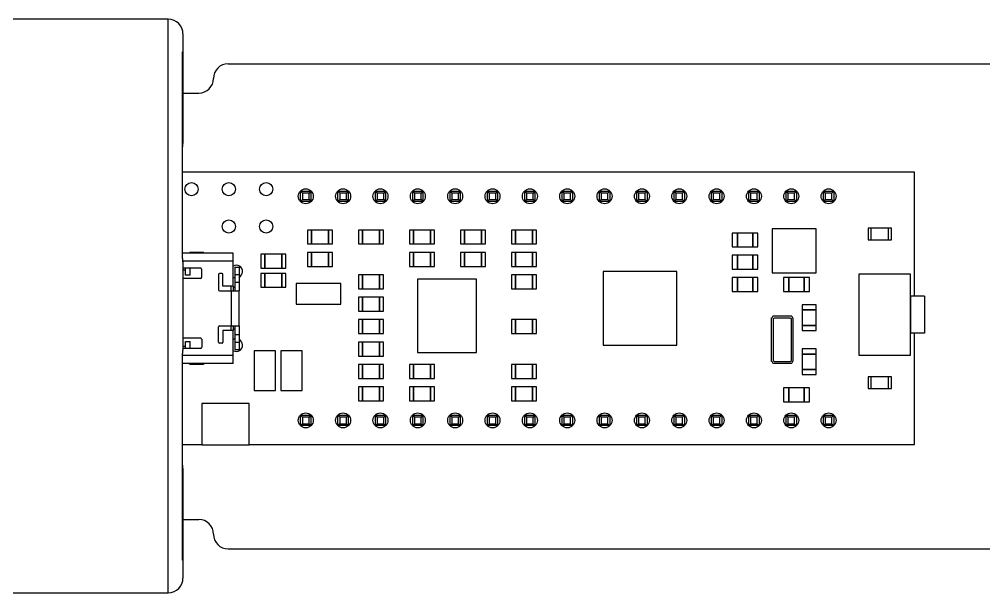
# Model space of a CAD drawing. Extents: x 0 to 11, y 0 to 8.5.
# Drawn here: x 2.049 to 2.909, y 6.075 to 6.587 of the extents above; entities that cross this region are included whole.
import ezdxf

# ---------------------------------------------------------------- set-up
doc = ezdxf.new("R2010")
doc.units = 0
doc.header["$LTSCALE"] = 0.5
doc.header["$MEASUREMENT"] = 0
doc.layers.add('TANGENT_LINES', color=7, linetype='CONTINUOUS')
doc.layers.add('VISIBLE', color=7, linetype='CONTINUOUS')

msp = doc.modelspace()

# ---------------------------------------------------------------- linework, layer by layer
at = {"layer": 'TANGENT_LINES'}
for p, q in [((2.1816, 6.07531), (2.1816, 6.58712)), ((2.19431, 6.47639), (2.19473, 6.47639)), ((2.23961, 6.37113), (2.19466, 6.37113)), ((2.19705, 6.3632), (2.19473, 6.3632)), ((2.24092, 6.35931), (2.24486, 6.35931)), ((2.23761, 6.34488), (2.23761, 6.34882)), ((2.23794, 6.31338), (2.23794, 6.34488)), ((2.23761, 6.30945), (2.23761, 6.31338)), ((2.19705, 6.29506), (2.19473, 6.29506)), ((2.24092, 6.29895), (2.24486, 6.29895)), ((2.23961, 6.28714), (2.19431, 6.28714)), ((2.19473, 6.18604), (2.19431, 6.18604))]:
    msp.add_line(p, q, dxfattribs=at)
at = {"layer": 'VISIBLE'}
for p, q in [((2.1816, 6.58712), (2.011, 6.58712)), ((2.19473, 6.574), (2.19473, 6.55595)), ((2.19431, 6.37387), (2.19431, 6.55814)), ((2.19473, 6.55595), (2.19473, 6.47639)), ((2.23508, 6.54748), (3.56973, 6.54748)), ((2.19473, 6.52123), (2.20883, 6.52123)), ((2.84766, 6.4508), (2.19431, 6.4508)), ((2.84766, 6.33987), (2.84766, 6.4508)), ((2.29974, 6.42455), (2.29974, 6.43371)), ((2.29974, 6.43371), (2.30138, 6.43207)), ((2.29974, 6.43371), (2.30891, 6.43371)), ((2.30138, 6.43207), (2.30138, 6.42619)), ((2.30727, 6.43207), (2.30138, 6.43207)), ((2.30891, 6.43371), (2.30727, 6.43207)), ((2.30727, 6.42619), (2.30727, 6.43207)), ((2.30891, 6.43371), (2.30891, 6.42455)), ((2.33308, 6.42455), (2.33308, 6.43371)), ((2.33308, 6.43371), (2.33472, 6.43207)), ((2.33308, 6.43371), (2.34224, 6.43371)), ((2.33472, 6.43207), (2.33472, 6.42619)), ((2.3406, 6.43207), (2.33472, 6.43207)), ((2.34224, 6.43371), (2.3406, 6.43207)), ((2.3406, 6.42619), (2.3406, 6.43207)), ((2.34224, 6.43371), (2.34224, 6.42455)), ((2.36641, 6.43371), (2.37558, 6.43371)), ((2.36641, 6.43371), (2.36805, 6.43207)), ((2.36641, 6.42455), (2.36641, 6.43371)), ((2.37394, 6.43207), (2.36805, 6.43207)), ((2.36805, 6.43207), (2.36805, 6.42619)), ((2.37558, 6.43371), (2.37394, 6.43207)), ((2.37394, 6.42619), (2.37394, 6.43207)), ((2.37558, 6.43371), (2.37558, 6.42455)), ((2.39974, 6.43371), (2.40891, 6.43371)), ((2.39974, 6.43371), (2.40138, 6.43207)), ((2.39974, 6.42455), (2.39974, 6.43371)), ((2.40727, 6.43207), (2.40138, 6.43207)), ((2.40138, 6.43207), (2.40138, 6.42619)), ((2.40891, 6.43371), (2.40727, 6.43207)), ((2.40727, 6.42619), (2.40727, 6.43207)), ((2.40891, 6.43371), (2.40891, 6.42455)), ((2.43308, 6.43371), (2.44224, 6.43371)), ((2.43308, 6.43371), (2.43472, 6.43207)), ((2.43308, 6.42455), (2.43308, 6.43371)), ((2.4406, 6.43207), (2.43472, 6.43207)), ((2.43472, 6.43207), (2.43472, 6.42619)), ((2.44224, 6.43371), (2.4406, 6.43207)), ((2.4406, 6.42619), (2.4406, 6.43207)), ((2.44224, 6.43371), (2.44224, 6.42455)), ((2.46641, 6.42455), (2.46641, 6.43371)), ((2.46641, 6.43371), (2.46805, 6.43207)), ((2.46641, 6.43371), (2.47558, 6.43371)), ((2.47394, 6.43207), (2.46805, 6.43207)), ((2.46805, 6.43207), (2.46805, 6.42619)), ((2.47558, 6.43371), (2.47394, 6.43207)), ((2.47394, 6.42619), (2.47394, 6.43207)), ((2.47558, 6.43371), (2.47558, 6.42455)), ((2.49974, 6.42455), (2.49974, 6.43371)), ((2.49974, 6.43371), (2.50138, 6.43207)), ((2.49974, 6.43371), (2.50891, 6.43371)), ((2.50138, 6.43207), (2.50138, 6.42619)), ((2.50727, 6.43207), (2.50138, 6.43207)), ((2.50891, 6.43371), (2.50727, 6.43207)), ((2.50727, 6.42619), (2.50727, 6.43207)), ((2.50891, 6.43371), (2.50891, 6.42455)), ((2.53308, 6.42455), (2.53308, 6.43371)), ((2.53308, 6.43371), (2.53472, 6.43207)), ((2.53308, 6.43371), (2.54224, 6.43371)), ((2.53472, 6.43207), (2.53472, 6.42619)), ((2.5406, 6.43207), (2.53472, 6.43207)), ((2.54224, 6.43371), (2.5406, 6.43207)), ((2.5406, 6.42619), (2.5406, 6.43207)), ((2.54224, 6.43371), (2.54224, 6.42455)), ((2.56641, 6.42455), (2.56641, 6.43371)), ((2.56641, 6.43371), (2.56805, 6.43207)), ((2.56641, 6.43371), (2.57558, 6.43371)), ((2.57394, 6.43207), (2.56805, 6.43207)), ((2.56805, 6.43207), (2.56805, 6.42619)), ((2.57558, 6.43371), (2.57394, 6.43207)), ((2.57394, 6.42619), (2.57394, 6.43207)), ((2.57558, 6.43371), (2.57558, 6.42455)), ((2.59974, 6.43371), (2.60891, 6.43371)), ((2.59974, 6.43371), (2.60138, 6.43207)), ((2.59974, 6.42455), (2.59974, 6.43371)), ((2.60727, 6.43207), (2.60138, 6.43207)), ((2.60138, 6.43207), (2.60138, 6.42619)), ((2.60891, 6.43371), (2.60727, 6.43207)), ((2.60727, 6.42619), (2.60727, 6.43207)), ((2.60891, 6.43371), (2.60891, 6.42455)), ((2.63308, 6.43371), (2.64224, 6.43371)), ((2.63308, 6.43371), (2.63472, 6.43207)), ((2.63308, 6.42455), (2.63308, 6.43371)), ((2.6406, 6.43207), (2.63472, 6.43207)), ((2.63472, 6.43207), (2.63472, 6.42619)), ((2.64224, 6.43371), (2.6406, 6.43207)), ((2.6406, 6.42619), (2.6406, 6.43207)), ((2.64224, 6.43371), (2.64224, 6.42455)), ((2.66641, 6.43371), (2.67558, 6.43371)), ((2.66641, 6.43371), (2.66805, 6.43207)), ((2.66641, 6.42455), (2.66641, 6.43371)), ((2.67394, 6.43207), (2.66805, 6.43207)), ((2.66805, 6.43207), (2.66805, 6.42619)), ((2.67558, 6.43371), (2.67394, 6.43207)), ((2.67394, 6.42619), (2.67394, 6.43207)), ((2.67558, 6.43371), (2.67558, 6.42455)), ((2.69974, 6.43371), (2.70138, 6.43207)), ((2.69974, 6.43371), (2.70891, 6.43371)), ((2.69974, 6.42455), (2.69974, 6.43371)), ((2.70727, 6.43207), (2.70138, 6.43207)), ((2.70138, 6.43207), (2.70138, 6.42619)), ((2.70891, 6.43371), (2.70727, 6.43207)), ((2.70727, 6.42619), (2.70727, 6.43207)), ((2.70891, 6.43371), (2.70891, 6.42455)), ((2.73308, 6.42455), (2.73308, 6.43371)), ((2.73308, 6.43371), (2.73472, 6.43207)), ((2.73308, 6.43371), (2.74224, 6.43371)), ((2.73472, 6.43207), (2.73472, 6.42619)), ((2.7406, 6.43207), (2.73472, 6.43207)), ((2.74224, 6.43371), (2.7406, 6.43207)), ((2.7406, 6.42619), (2.7406, 6.43207)), ((2.74224, 6.43371), (2.74224, 6.42455)), ((2.76641, 6.42455), (2.76641, 6.43371)), ((2.76641, 6.43371), (2.76805, 6.43207)), ((2.76641, 6.43371), (2.77558, 6.43371)), ((2.76805, 6.43207), (2.76805, 6.42619)), ((2.77394, 6.43207), (2.76805, 6.43207)), ((2.77558, 6.43371), (2.77394, 6.43207)), ((2.77394, 6.42619), (2.77394, 6.43207)), ((2.77558, 6.43371), (2.77558, 6.42455)), ((2.30138, 6.42619), (2.29974, 6.42455)), ((2.30891, 6.42455), (2.29974, 6.42455)), ((2.30138, 6.42619), (2.30727, 6.42619)), ((2.30727, 6.42619), (2.30891, 6.42455)), ((2.33472, 6.42619), (2.33308, 6.42455)), ((2.34224, 6.42455), (2.33308, 6.42455)), ((2.33472, 6.42619), (2.3406, 6.42619)), ((2.3406, 6.42619), (2.34224, 6.42455)), ((2.36805, 6.42619), (2.36641, 6.42455)), ((2.37558, 6.42455), (2.36641, 6.42455)), ((2.36805, 6.42619), (2.37394, 6.42619)), ((2.37394, 6.42619), (2.37558, 6.42455)), ((2.40138, 6.42619), (2.39974, 6.42455)), ((2.40891, 6.42455), (2.39974, 6.42455)), ((2.40138, 6.42619), (2.40727, 6.42619)), ((2.40727, 6.42619), (2.40891, 6.42455)), ((2.43472, 6.42619), (2.43308, 6.42455)), ((2.44224, 6.42455), (2.43308, 6.42455)), ((2.43472, 6.42619), (2.4406, 6.42619)), ((2.4406, 6.42619), (2.44224, 6.42455)), ((2.46805, 6.42619), (2.46641, 6.42455)), ((2.47558, 6.42455), (2.46641, 6.42455)), ((2.46805, 6.42619), (2.47394, 6.42619)), ((2.47394, 6.42619), (2.47558, 6.42455)), ((2.50138, 6.42619), (2.49974, 6.42455)), ((2.50891, 6.42455), (2.49974, 6.42455)), ((2.50138, 6.42619), (2.50727, 6.42619)), ((2.50727, 6.42619), (2.50891, 6.42455)), ((2.53472, 6.42619), (2.53308, 6.42455)), ((2.54224, 6.42455), (2.53308, 6.42455)), ((2.53472, 6.42619), (2.5406, 6.42619)), ((2.5406, 6.42619), (2.54224, 6.42455)), ((2.56805, 6.42619), (2.56641, 6.42455)), ((2.57558, 6.42455), (2.56641, 6.42455)), ((2.56805, 6.42619), (2.57394, 6.42619)), ((2.57394, 6.42619), (2.57558, 6.42455)), ((2.60138, 6.42619), (2.59974, 6.42455)), ((2.60891, 6.42455), (2.59974, 6.42455)), ((2.60138, 6.42619), (2.60727, 6.42619)), ((2.60727, 6.42619), (2.60891, 6.42455)), ((2.63472, 6.42619), (2.63308, 6.42455)), ((2.64224, 6.42455), (2.63308, 6.42455)), ((2.63472, 6.42619), (2.6406, 6.42619)), ((2.6406, 6.42619), (2.64224, 6.42455)), ((2.66805, 6.42619), (2.66641, 6.42455)), ((2.67558, 6.42455), (2.66641, 6.42455)), ((2.66805, 6.42619), (2.67394, 6.42619)), ((2.67394, 6.42619), (2.67558, 6.42455)), ((2.70138, 6.42619), (2.69974, 6.42455)), ((2.70891, 6.42455), (2.69974, 6.42455)), ((2.70138, 6.42619), (2.70727, 6.42619)), ((2.70727, 6.42619), (2.70891, 6.42455)), ((2.73472, 6.42619), (2.73308, 6.42455)), ((2.74224, 6.42455), (2.73308, 6.42455)), ((2.73472, 6.42619), (2.7406, 6.42619)), ((2.7406, 6.42619), (2.74224, 6.42455)), ((2.76805, 6.42619), (2.76641, 6.42455)), ((2.77558, 6.42455), (2.76641, 6.42455)), ((2.76805, 6.42619), (2.77394, 6.42619)), ((2.77394, 6.42619), (2.77558, 6.42455)), ((2.30938, 6.39903), (2.30585, 6.39903)), ((2.30585, 6.39903), (2.30585, 6.38657)), ((2.30938, 6.38657), (2.30938, 6.39903)), ((2.30938, 6.39903), (2.30938, 6.38657)), ((2.32461, 6.39903), (2.30938, 6.39903)), ((2.32461, 6.39903), (2.32461, 6.38657)), ((2.32814, 6.39903), (2.32461, 6.39903)), ((2.32461, 6.38657), (2.32461, 6.39903)), ((2.32814, 6.38657), (2.32814, 6.39903)), ((2.35135, 6.39903), (2.35135, 6.38657)), ((2.35488, 6.39903), (2.35135, 6.39903)), ((2.37011, 6.39903), (2.35488, 6.39903)), ((2.35488, 6.39903), (2.35488, 6.38657)), ((2.35488, 6.38657), (2.35488, 6.39903)), ((2.37011, 6.39903), (2.37011, 6.38657)), ((2.37364, 6.39903), (2.37011, 6.39903)), ((2.37011, 6.38657), (2.37011, 6.39903)), ((2.37364, 6.38657), (2.37364, 6.39903)), ((2.40038, 6.39903), (2.39685, 6.39903)), ((2.39685, 6.39903), (2.39685, 6.38657)), ((2.40038, 6.39903), (2.40038, 6.38657)), ((2.41561, 6.39903), (2.40038, 6.39903)), ((2.40038, 6.38657), (2.40038, 6.39903)), ((2.41561, 6.39903), (2.41561, 6.38657)), ((2.41914, 6.39903), (2.41561, 6.39903)), ((2.41561, 6.38657), (2.41561, 6.39903)), ((2.41914, 6.38657), (2.41914, 6.39903)), ((2.44588, 6.39903), (2.44235, 6.39903)), ((2.44235, 6.39903), (2.44235, 6.38657)), ((2.46111, 6.39903), (2.44588, 6.39903)), ((2.44588, 6.39903), (2.44588, 6.38657)), ((2.44588, 6.38657), (2.44588, 6.39903)), ((2.46464, 6.39903), (2.46111, 6.39903)), ((2.46111, 6.39903), (2.46111, 6.38657)), ((2.46111, 6.38657), (2.46111, 6.39903)), ((2.46464, 6.38657), (2.46464, 6.39903)), ((2.48785, 6.39903), (2.48785, 6.38657)), ((2.49138, 6.39903), (2.48785, 6.39903)), ((2.49138, 6.39903), (2.49138, 6.38657)), ((2.50661, 6.39903), (2.49138, 6.39903)), ((2.49138, 6.38657), (2.49138, 6.39903)), ((2.50661, 6.39903), (2.50661, 6.38657)), ((2.51014, 6.39903), (2.50661, 6.39903)), ((2.50661, 6.38657), (2.50661, 6.39903)), ((2.51014, 6.38657), (2.51014, 6.39903)), ((2.68952, 6.39636), (2.68493, 6.39636)), ((2.68493, 6.39636), (2.68493, 6.3839)), ((2.68952, 6.3839), (2.68952, 6.39636)), ((2.68952, 6.39636), (2.68952, 6.3839)), ((2.7033, 6.39636), (2.68952, 6.39636)), ((2.70789, 6.39636), (2.7033, 6.39636)), ((2.7033, 6.39636), (2.7033, 6.3839)), ((2.7033, 6.3839), (2.7033, 6.39636)), ((2.70789, 6.3839), (2.70789, 6.39636)), ((2.72064, 6.40015), (2.72064, 6.36078)), ((2.76001, 6.40015), (2.72064, 6.40015)), ((2.76001, 6.36078), (2.76001, 6.40015)), ((2.80616, 6.4008), (2.80616, 6.3903)), ((2.80879, 6.4008), (2.80616, 6.4008)), ((2.82454, 6.4008), (2.80879, 6.4008)), ((2.80879, 6.4008), (2.80879, 6.3903)), ((2.82716, 6.4008), (2.82454, 6.4008)), ((2.82454, 6.3903), (2.82454, 6.4008)), ((2.82716, 6.3903), (2.82716, 6.4008)), ((2.80616, 6.3903), (2.80879, 6.3903)), ((2.80879, 6.3903), (2.82454, 6.3903)), ((2.82454, 6.3903), (2.82716, 6.3903)), ((2.21149, 6.379), (2.2023, 6.379)), ((2.30585, 6.38657), (2.30938, 6.38657)), ((2.30938, 6.37903), (2.30585, 6.37903)), ((2.30585, 6.37903), (2.30585, 6.36657)), ((2.30938, 6.38657), (2.32461, 6.38657)), ((2.30938, 6.37903), (2.30938, 6.36657)), ((2.32461, 6.37903), (2.30938, 6.37903)), ((2.30938, 6.36657), (2.30938, 6.37903)), ((2.32461, 6.38657), (2.32814, 6.38657)), ((2.32461, 6.37903), (2.32461, 6.36657)), ((2.32814, 6.37903), (2.32461, 6.37903)), ((2.32461, 6.36657), (2.32461, 6.37903)), ((2.32814, 6.36657), (2.32814, 6.37903)), ((2.35135, 6.38657), (2.35488, 6.38657)), ((2.35488, 6.38657), (2.37011, 6.38657)), ((2.37011, 6.38657), (2.37364, 6.38657)), ((2.39685, 6.38657), (2.40038, 6.38657)), ((2.40038, 6.37903), (2.39685, 6.37903)), ((2.39685, 6.37903), (2.39685, 6.36657)), ((2.40038, 6.38657), (2.41561, 6.38657)), ((2.41561, 6.37903), (2.40038, 6.37903)), ((2.40038, 6.37903), (2.40038, 6.36657)), ((2.40038, 6.36657), (2.40038, 6.37903)), ((2.41561, 6.38657), (2.41914, 6.38657)), ((2.41914, 6.37903), (2.41561, 6.37903)), ((2.41561, 6.37903), (2.41561, 6.36657)), ((2.41561, 6.36657), (2.41561, 6.37903)), ((2.41914, 6.36657), (2.41914, 6.37903)), ((2.44235, 6.38657), (2.44588, 6.38657)), ((2.44588, 6.37903), (2.44235, 6.37903)), ((2.44235, 6.37903), (2.44235, 6.36657)), ((2.44588, 6.38657), (2.46111, 6.38657)), ((2.44588, 6.37903), (2.44588, 6.36657)), ((2.46111, 6.37903), (2.44588, 6.37903)), ((2.44588, 6.36657), (2.44588, 6.37903)), ((2.46111, 6.38657), (2.46464, 6.38657)), ((2.46464, 6.37903), (2.46111, 6.37903)), ((2.46111, 6.37903), (2.46111, 6.36657)), ((2.46111, 6.36657), (2.46111, 6.37903)), ((2.46464, 6.36657), (2.46464, 6.37903)), ((2.48785, 6.38657), (2.49138, 6.38657)), ((2.49138, 6.37903), (2.48785, 6.37903)), ((2.48785, 6.37903), (2.48785, 6.36657)), ((2.49138, 6.38657), (2.50661, 6.38657)), ((2.50661, 6.37903), (2.49138, 6.37903)), ((2.49138, 6.37903), (2.49138, 6.36657)), ((2.49138, 6.36657), (2.49138, 6.37903)), ((2.50661, 6.38657), (2.51014, 6.38657)), ((2.50661, 6.37903), (2.50661, 6.36657)), ((2.51014, 6.37903), (2.50661, 6.37903)), ((2.50661, 6.36657), (2.50661, 6.37903)), ((2.51014, 6.36657), (2.51014, 6.37903)), ((2.68493, 6.3839), (2.68952, 6.3839)), ((2.68952, 6.3839), (2.7033, 6.3839)), ((2.7033, 6.3839), (2.70789, 6.3839)), ((2.23961, 6.37834), (2.19431, 6.37834)), ((2.19473, 6.37059), (2.19473, 6.29185)), ((2.23961, 6.37113), (2.23961, 6.37834)), ((2.23961, 6.34882), (2.23961, 6.37113)), ((2.26418, 6.37736), (2.26418, 6.36491)), ((2.26771, 6.37736), (2.26418, 6.37736)), ((2.26771, 6.36491), (2.26771, 6.37736)), ((2.26771, 6.37736), (2.26771, 6.36491)), ((2.28295, 6.37736), (2.26771, 6.37736)), ((2.28648, 6.37736), (2.28295, 6.37736)), ((2.28295, 6.37736), (2.28295, 6.36491)), ((2.28295, 6.36491), (2.28295, 6.37736)), ((2.28648, 6.36491), (2.28648, 6.37736)), ((2.68952, 6.3767), (2.68493, 6.3767)), ((2.68493, 6.3767), (2.68493, 6.36423)), ((2.68952, 6.36423), (2.68952, 6.3767)), ((2.68952, 6.3767), (2.68952, 6.36423)), ((2.7033, 6.3767), (2.68952, 6.3767)), ((2.7033, 6.3767), (2.7033, 6.36423)), ((2.70789, 6.3767), (2.7033, 6.3767)), ((2.7033, 6.36423), (2.7033, 6.3767)), ((2.70789, 6.36423), (2.70789, 6.3767)), ((2.21056, 6.36489), (2.19473, 6.36489)), ((2.19705, 6.3632), (2.19705, 6.36489)), ((2.19705, 6.35866), (2.19705, 6.3632)), ((2.20099, 6.35866), (2.20099, 6.36489)), ((2.2114, 6.35654), (2.2114, 6.36406)), ((2.24092, 6.36588), (2.24486, 6.36588)), ((2.24092, 6.36588), (2.24092, 6.35931)), ((2.24486, 6.36588), (2.24486, 6.35931)), ((2.26418, 6.36491), (2.26771, 6.36491)), ((2.26771, 6.36491), (2.28295, 6.36491)), ((2.28295, 6.36491), (2.28648, 6.36491)), ((2.30585, 6.36657), (2.30938, 6.36657)), ((2.30938, 6.36657), (2.32461, 6.36657)), ((2.32461, 6.36657), (2.32814, 6.36657)), ((2.39685, 6.36657), (2.40038, 6.36657)), ((2.40038, 6.36657), (2.41561, 6.36657)), ((2.41561, 6.36657), (2.41914, 6.36657)), ((2.44235, 6.36657), (2.44588, 6.36657)), ((2.44588, 6.36657), (2.46111, 6.36657)), ((2.46111, 6.36657), (2.46464, 6.36657)), ((2.48785, 6.36657), (2.49138, 6.36657)), ((2.49138, 6.36657), (2.50661, 6.36657)), ((2.50661, 6.36657), (2.51014, 6.36657)), ((2.56985, 6.36194), (2.56985, 6.29632)), ((2.63547, 6.36194), (2.56985, 6.36194)), ((2.63547, 6.29632), (2.63547, 6.36194)), ((2.68493, 6.36423), (2.68952, 6.36423)), ((2.68952, 6.36423), (2.7033, 6.36423)), ((2.7033, 6.36423), (2.70789, 6.36423)), ((2.21056, 6.35571), (2.19473, 6.35571)), ((2.20099, 6.35866), (2.19705, 6.35866)), ((2.22649, 6.35927), (2.22649, 6.34571)), ((2.22959, 6.3601), (2.22732, 6.3601)), ((2.23042, 6.34882), (2.23042, 6.35927)), ((2.24092, 6.35931), (2.24092, 6.35256)), ((2.24486, 6.35931), (2.24486, 6.35256)), ((2.26418, 6.36036), (2.26418, 6.34791)), ((2.26771, 6.36036), (2.26418, 6.36036)), ((2.26771, 6.34791), (2.26771, 6.36036)), ((2.28295, 6.36036), (2.26771, 6.36036)), ((2.26771, 6.36036), (2.26771, 6.34791)), ((2.28295, 6.36036), (2.28295, 6.34791)), ((2.28648, 6.36036), (2.28295, 6.36036)), ((2.28295, 6.34791), (2.28295, 6.36036)), ((2.28648, 6.34791), (2.28648, 6.36036)), ((2.35135, 6.35903), (2.35135, 6.34657)), ((2.35488, 6.35903), (2.35135, 6.35903)), ((2.37011, 6.35903), (2.35488, 6.35903)), ((2.35488, 6.35903), (2.35488, 6.34657)), ((2.35488, 6.34657), (2.35488, 6.35903)), ((2.37011, 6.35903), (2.37011, 6.34657)), ((2.37364, 6.35903), (2.37011, 6.35903)), ((2.37011, 6.34657), (2.37011, 6.35903)), ((2.37364, 6.34657), (2.37364, 6.35903)), ((2.45657, 6.35527), (2.40408, 6.35527)), ((2.40408, 6.35527), (2.40408, 6.28966)), ((2.45657, 6.28966), (2.45657, 6.35527)), ((2.48785, 6.35903), (2.48785, 6.34657)), ((2.49138, 6.35903), (2.48785, 6.35903)), ((2.50661, 6.35903), (2.49138, 6.35903)), ((2.49138, 6.35903), (2.49138, 6.34657)), ((2.49138, 6.34657), (2.49138, 6.35903)), ((2.50661, 6.35903), (2.50661, 6.34657)), ((2.51014, 6.35903), (2.50661, 6.35903)), ((2.50661, 6.34657), (2.50661, 6.35903)), ((2.51014, 6.34657), (2.51014, 6.35903)), ((2.68493, 6.3567), (2.68493, 6.34423)), ((2.68952, 6.3567), (2.68493, 6.3567)), ((2.68952, 6.34423), (2.68952, 6.3567)), ((2.68952, 6.3567), (2.68952, 6.34423)), ((2.7033, 6.3567), (2.68952, 6.3567)), ((2.7033, 6.3567), (2.7033, 6.34423)), ((2.70789, 6.3567), (2.7033, 6.3567)), ((2.7033, 6.34423), (2.7033, 6.3567)), ((2.70789, 6.34423), (2.70789, 6.3567)), ((2.72064, 6.36078), (2.76001, 6.36078)), ((2.73544, 6.3567), (2.73084, 6.3567)), ((2.73084, 6.3567), (2.73084, 6.34423)), ((2.73544, 6.34423), (2.73544, 6.3567)), ((2.74922, 6.3567), (2.73544, 6.3567)), ((2.73544, 6.3567), (2.73544, 6.34423)), ((2.74922, 6.3567), (2.74922, 6.34423)), ((2.75381, 6.3567), (2.74922, 6.3567)), ((2.74922, 6.34423), (2.74922, 6.3567)), ((2.75381, 6.34423), (2.75381, 6.3567)), ((2.84396, 6.35955), (2.79803, 6.35955)), ((2.79803, 6.35955), (2.79803, 6.28738)), ((2.84396, 6.28738), (2.84396, 6.35955)), ((2.22732, 6.34488), (2.23794, 6.34488)), ((2.23961, 6.34882), (2.23042, 6.34882)), ((2.23794, 6.34488), (2.24486, 6.34488)), ((2.23961, 6.34882), (2.23961, 6.34488)), ((2.24092, 6.34783), (2.23961, 6.34783)), ((2.24092, 6.35256), (2.24092, 6.34488)), ((2.24092, 6.35256), (2.24486, 6.35256)), ((2.24486, 6.35256), (2.24486, 6.34488)), ((2.24486, 6.31338), (2.24486, 6.34488)), ((2.26418, 6.34791), (2.26771, 6.34791)), ((2.26771, 6.34791), (2.28295, 6.34791)), ((2.28295, 6.34791), (2.28648, 6.34791)), ((2.29571, 6.35132), (2.29571, 6.33294)), ((2.33561, 6.35132), (2.29571, 6.35132)), ((2.33561, 6.33294), (2.33561, 6.35132)), ((2.35135, 6.34657), (2.35488, 6.34657)), ((2.35488, 6.34657), (2.37011, 6.34657)), ((2.37011, 6.34657), (2.37364, 6.34657)), ((2.48785, 6.34657), (2.49138, 6.34657)), ((2.49138, 6.34657), (2.50661, 6.34657)), ((2.50661, 6.34657), (2.51014, 6.34657)), ((2.68493, 6.34423), (2.68952, 6.34423)), ((2.68952, 6.34423), (2.7033, 6.34423)), ((2.7033, 6.34423), (2.70789, 6.34423)), ((2.73084, 6.34423), (2.73544, 6.34423)), ((2.73544, 6.34423), (2.74922, 6.34423)), ((2.74922, 6.34423), (2.75381, 6.34423)), ((2.35135, 6.33903), (2.35135, 6.32657)), ((2.35488, 6.33903), (2.35135, 6.33903)), ((2.35488, 6.33903), (2.35488, 6.32657)), ((2.37011, 6.33903), (2.35488, 6.33903)), ((2.35488, 6.32657), (2.35488, 6.33903)), ((2.37364, 6.33903), (2.37011, 6.33903)), ((2.37011, 6.33903), (2.37011, 6.32657)), ((2.37011, 6.32657), (2.37011, 6.33903)), ((2.37364, 6.32657), (2.37364, 6.33903)), ((2.84396, 6.33987), (2.84396, 6.30706)), ((2.85649, 6.33987), (2.84396, 6.33987)), ((2.85649, 6.33987), (2.85649, 6.30706)), ((2.29571, 6.33294), (2.33561, 6.33294)), ((2.75989, 6.33228), (2.74743, 6.33228)), ((2.74743, 6.33228), (2.74743, 6.32769)), ((2.74743, 6.32769), (2.75989, 6.32769)), ((2.75989, 6.32769), (2.74743, 6.32769)), ((2.74743, 6.32769), (2.74743, 6.31391)), ((2.75989, 6.32769), (2.75989, 6.33228)), ((2.75989, 6.31391), (2.75989, 6.32769)), ((2.35135, 6.32657), (2.35488, 6.32657)), ((2.35135, 6.31903), (2.35135, 6.30657)), ((2.35488, 6.31903), (2.35135, 6.31903)), ((2.35488, 6.32657), (2.37011, 6.32657)), ((2.37011, 6.31903), (2.35488, 6.31903)), ((2.35488, 6.31903), (2.35488, 6.30657)), ((2.35488, 6.30657), (2.35488, 6.31903)), ((2.37011, 6.32657), (2.37364, 6.32657)), ((2.37011, 6.31903), (2.37011, 6.30657)), ((2.37364, 6.31903), (2.37011, 6.31903)), ((2.37011, 6.30657), (2.37011, 6.31903)), ((2.37364, 6.30657), (2.37364, 6.31903)), ((2.49138, 6.31903), (2.48785, 6.31903)), ((2.48785, 6.31903), (2.48785, 6.30657)), ((2.50661, 6.31903), (2.49138, 6.31903)), ((2.49138, 6.31903), (2.49138, 6.30657)), ((2.49138, 6.30657), (2.49138, 6.31903)), ((2.50661, 6.31903), (2.50661, 6.30657)), ((2.51014, 6.31903), (2.50661, 6.31903)), ((2.50661, 6.30657), (2.50661, 6.31903)), ((2.51014, 6.30657), (2.51014, 6.31903)), ((2.71983, 6.32025), (2.71983, 6.28202)), ((2.73816, 6.32213), (2.72116, 6.32213)), ((2.72149, 6.3193), (2.72149, 6.28297)), ((2.73666, 6.32047), (2.72266, 6.32047)), ((2.73783, 6.28297), (2.73783, 6.3193)), ((2.73949, 6.28202), (2.73949, 6.32025)), ((2.22649, 6.29899), (2.22649, 6.31255)), ((2.22732, 6.31338), (2.23794, 6.31338)), ((2.23794, 6.31338), (2.24486, 6.31338)), ((2.23961, 6.31338), (2.23961, 6.30945)), ((2.24092, 6.31043), (2.23961, 6.31043)), ((2.24092, 6.31338), (2.24092, 6.30571)), ((2.24486, 6.31338), (2.24486, 6.30571)), ((2.74743, 6.31391), (2.74743, 6.30931)), ((2.75989, 6.31391), (2.74743, 6.31391)), ((2.74743, 6.31391), (2.75989, 6.31391)), ((2.75989, 6.30931), (2.75989, 6.31391)), ((2.21056, 6.30256), (2.19473, 6.30256)), ((2.2114, 6.30172), (2.2114, 6.2942)), ((2.23961, 6.30945), (2.23042, 6.30945)), ((2.23042, 6.30945), (2.23042, 6.29899)), ((2.23961, 6.28714), (2.23961, 6.30945)), ((2.24092, 6.30571), (2.24092, 6.29895)), ((2.24092, 6.30571), (2.24486, 6.30571)), ((2.24486, 6.30571), (2.24486, 6.29895)), ((2.35135, 6.30657), (2.35488, 6.30657)), ((2.35488, 6.30657), (2.37011, 6.30657)), ((2.37011, 6.30657), (2.37364, 6.30657)), ((2.48785, 6.30657), (2.49138, 6.30657)), ((2.49138, 6.30657), (2.50661, 6.30657)), ((2.50661, 6.30657), (2.51014, 6.30657)), ((2.74743, 6.30931), (2.75989, 6.30931)), ((2.85649, 6.30706), (2.84396, 6.30706)), ((2.84766, 6.20746), (2.84766, 6.30706)), ((2.21056, 6.29337), (2.19473, 6.29337)), ((2.19705, 6.29506), (2.19705, 6.2996)), ((2.19705, 6.2996), (2.20099, 6.2996)), ((2.19705, 6.29337), (2.19705, 6.29506)), ((2.20099, 6.29337), (2.20099, 6.2996)), ((2.22959, 6.29816), (2.22732, 6.29816)), ((2.24092, 6.29895), (2.24092, 6.29239)), ((2.24486, 6.29895), (2.24486, 6.29239)), ((2.35488, 6.29903), (2.35135, 6.29903)), ((2.35135, 6.29903), (2.35135, 6.28657)), ((2.35488, 6.29903), (2.35488, 6.28657)), ((2.37011, 6.29903), (2.35488, 6.29903)), ((2.35488, 6.28657), (2.35488, 6.29903)), ((2.37011, 6.29903), (2.37011, 6.28657)), ((2.37364, 6.29903), (2.37011, 6.29903)), ((2.37011, 6.28657), (2.37011, 6.29903)), ((2.37364, 6.28657), (2.37364, 6.29903)), ((2.56985, 6.29632), (2.63547, 6.29632)), ((2.75989, 6.29295), (2.74743, 6.29295)), ((2.74743, 6.29295), (2.74743, 6.28835)), ((2.75989, 6.28835), (2.75989, 6.29295)), ((2.19431, 6.10429), (2.19431, 6.28857)), ((2.23961, 6.27992), (2.23961, 6.28714)), ((2.24092, 6.29239), (2.24486, 6.29239)), ((2.27717, 6.29118), (2.25815, 6.29118)), ((2.25815, 6.29118), (2.25815, 6.25575)), ((2.27717, 6.25575), (2.27717, 6.29118)), ((2.28215, 6.29118), (2.28215, 6.25575)), ((2.30117, 6.29118), (2.28215, 6.29118)), ((2.30117, 6.25575), (2.30117, 6.29118)), ((2.35135, 6.28657), (2.35488, 6.28657)), ((2.35488, 6.28657), (2.37011, 6.28657)), ((2.37011, 6.28657), (2.37364, 6.28657)), ((2.40408, 6.28966), (2.45657, 6.28966)), ((2.74743, 6.28835), (2.75989, 6.28835)), ((2.74743, 6.28835), (2.74743, 6.27457)), ((2.75989, 6.28835), (2.74743, 6.28835)), ((2.75989, 6.27457), (2.75989, 6.28835)), ((2.79803, 6.28738), (2.84396, 6.28738)), ((2.23961, 6.27992), (2.19431, 6.27992)), ((2.2023, 6.27926), (2.21149, 6.27926)), ((2.35135, 6.27903), (2.35135, 6.26657)), ((2.35488, 6.27903), (2.35135, 6.27903)), ((2.35488, 6.27903), (2.35488, 6.26657)), ((2.37011, 6.27903), (2.35488, 6.27903)), ((2.35488, 6.26657), (2.35488, 6.27903)), ((2.37364, 6.27903), (2.37011, 6.27903)), ((2.37011, 6.27903), (2.37011, 6.26657)), ((2.37011, 6.26657), (2.37011, 6.27903)), ((2.37364, 6.26657), (2.37364, 6.27903)), ((2.40038, 6.27903), (2.39685, 6.27903)), ((2.39685, 6.27903), (2.39685, 6.26657)), ((2.40038, 6.27903), (2.40038, 6.26657)), ((2.41561, 6.27903), (2.40038, 6.27903)), ((2.40038, 6.26657), (2.40038, 6.27903)), ((2.41914, 6.27903), (2.41561, 6.27903)), ((2.41561, 6.27903), (2.41561, 6.26657)), ((2.41561, 6.26657), (2.41561, 6.27903)), ((2.41914, 6.26657), (2.41914, 6.27903)), ((2.48785, 6.27903), (2.48785, 6.26657)), ((2.49138, 6.27903), (2.48785, 6.27903)), ((2.50661, 6.27903), (2.49138, 6.27903)), ((2.49138, 6.27903), (2.49138, 6.26657)), ((2.49138, 6.26657), (2.49138, 6.27903)), ((2.51014, 6.27903), (2.50661, 6.27903)), ((2.50661, 6.27903), (2.50661, 6.26657)), ((2.50661, 6.26657), (2.50661, 6.27903)), ((2.51014, 6.26657), (2.51014, 6.27903)), ((2.72116, 6.28013), (2.73816, 6.28013)), ((2.72266, 6.2818), (2.73666, 6.2818)), ((2.75989, 6.27457), (2.74743, 6.27457)), ((2.74743, 6.27457), (2.74743, 6.26998)), ((2.74743, 6.27457), (2.75989, 6.27457)), ((2.74743, 6.26998), (2.75989, 6.26998)), ((2.75989, 6.26998), (2.75989, 6.27457)), ((2.80879, 6.26796), (2.80616, 6.26796)), ((2.80616, 6.26796), (2.80616, 6.25746)), ((2.80879, 6.26796), (2.80879, 6.25746)), ((2.82454, 6.26796), (2.80879, 6.26796)), ((2.82716, 6.26796), (2.82454, 6.26796)), ((2.82454, 6.25746), (2.82454, 6.26796)), ((2.82716, 6.25746), (2.82716, 6.26796)), ((2.35135, 6.26657), (2.35488, 6.26657)), ((2.35488, 6.25903), (2.35135, 6.25903)), ((2.35135, 6.25903), (2.35135, 6.24657)), ((2.35488, 6.26657), (2.37011, 6.26657)), ((2.37011, 6.25903), (2.35488, 6.25903)), ((2.35488, 6.25903), (2.35488, 6.24657)), ((2.35488, 6.24657), (2.35488, 6.25903)), ((2.37011, 6.26657), (2.37364, 6.26657)), ((2.37364, 6.25903), (2.37011, 6.25903)), ((2.37011, 6.25903), (2.37011, 6.24657)), ((2.37011, 6.24657), (2.37011, 6.25903)), ((2.37364, 6.24657), (2.37364, 6.25903)), ((2.39685, 6.26657), (2.40038, 6.26657)), ((2.40038, 6.25903), (2.39685, 6.25903)), ((2.39685, 6.25903), (2.39685, 6.24657)), ((2.40038, 6.26657), (2.41561, 6.26657)), ((2.41561, 6.25903), (2.40038, 6.25903)), ((2.40038, 6.25903), (2.40038, 6.24657)), ((2.40038, 6.24657), (2.40038, 6.25903)), ((2.41561, 6.26657), (2.41914, 6.26657)), ((2.41561, 6.25903), (2.41561, 6.24657)), ((2.41914, 6.25903), (2.41561, 6.25903)), ((2.41561, 6.24657), (2.41561, 6.25903)), ((2.41914, 6.24657), (2.41914, 6.25903)), ((2.48785, 6.26657), (2.49138, 6.26657)), ((2.49138, 6.25903), (2.48785, 6.25903)), ((2.48785, 6.25903), (2.48785, 6.24657)), ((2.49138, 6.26657), (2.50661, 6.26657)), ((2.50661, 6.25903), (2.49138, 6.25903)), ((2.49138, 6.25903), (2.49138, 6.24657)), ((2.49138, 6.24657), (2.49138, 6.25903)), ((2.50661, 6.26657), (2.51014, 6.26657)), ((2.50661, 6.25903), (2.50661, 6.24657)), ((2.51014, 6.25903), (2.50661, 6.25903)), ((2.50661, 6.24657), (2.50661, 6.25903)), ((2.51014, 6.24657), (2.51014, 6.25903)), ((2.25815, 6.25575), (2.27717, 6.25575)), ((2.28215, 6.25575), (2.30117, 6.25575)), ((2.73084, 6.25803), (2.73084, 6.24556)), ((2.73544, 6.25803), (2.73084, 6.25803)), ((2.73544, 6.24556), (2.73544, 6.25803)), ((2.74922, 6.25803), (2.73544, 6.25803)), ((2.73544, 6.25803), (2.73544, 6.24556)), ((2.75381, 6.25803), (2.74922, 6.25803)), ((2.74922, 6.25803), (2.74922, 6.24556)), ((2.74922, 6.24556), (2.74922, 6.25803)), ((2.75381, 6.24556), (2.75381, 6.25803)), ((2.80616, 6.25746), (2.80879, 6.25746)), ((2.80879, 6.25746), (2.82454, 6.25746)), ((2.82454, 6.25746), (2.82716, 6.25746)), ((2.25366, 6.24417), (2.21166, 6.24417)), ((2.21166, 6.24417), (2.21166, 6.20742)), ((2.25366, 6.20742), (2.25366, 6.24417)), ((2.35135, 6.24657), (2.35488, 6.24657)), ((2.35488, 6.24657), (2.37011, 6.24657)), ((2.37011, 6.24657), (2.37364, 6.24657)), ((2.39685, 6.24657), (2.40038, 6.24657)), ((2.40038, 6.24657), (2.41561, 6.24657)), ((2.41561, 6.24657), (2.41914, 6.24657)), ((2.48785, 6.24657), (2.49138, 6.24657)), ((2.49138, 6.24657), (2.50661, 6.24657)), ((2.50661, 6.24657), (2.51014, 6.24657)), ((2.73084, 6.24556), (2.73544, 6.24556)), ((2.73544, 6.24556), (2.74922, 6.24556)), ((2.74922, 6.24556), (2.75381, 6.24556)), ((2.29974, 6.23371), (2.30891, 6.23371)), ((2.29974, 6.23371), (2.30138, 6.23207)), ((2.29974, 6.22455), (2.29974, 6.23371)), ((2.30891, 6.23371), (2.30727, 6.23207)), ((2.30891, 6.23371), (2.30891, 6.22455)), ((2.33308, 6.23371), (2.34224, 6.23371)), ((2.33308, 6.23371), (2.33472, 6.23207)), ((2.33308, 6.22455), (2.33308, 6.23371)), ((2.34224, 6.23371), (2.3406, 6.23207)), ((2.34224, 6.23371), (2.34224, 6.22455)), ((2.36641, 6.23371), (2.37558, 6.23371)), ((2.36641, 6.23371), (2.36805, 6.23207)), ((2.36641, 6.22455), (2.36641, 6.23371)), ((2.37558, 6.23371), (2.37394, 6.23207)), ((2.37558, 6.23371), (2.37558, 6.22455)), ((2.39974, 6.23371), (2.40138, 6.23207)), ((2.39974, 6.23371), (2.40891, 6.23371)), ((2.39974, 6.22455), (2.39974, 6.23371)), ((2.40891, 6.23371), (2.40727, 6.23207)), ((2.40891, 6.23371), (2.40891, 6.22455)), ((2.43308, 6.23371), (2.44224, 6.23371)), ((2.43308, 6.23371), (2.43472, 6.23207)), ((2.43308, 6.22455), (2.43308, 6.23371)), ((2.44224, 6.23371), (2.4406, 6.23207)), ((2.44224, 6.23371), (2.44224, 6.22455)), ((2.46641, 6.22455), (2.46641, 6.23371)), ((2.46641, 6.23371), (2.46805, 6.23207)), ((2.46641, 6.23371), (2.47558, 6.23371)), ((2.47558, 6.23371), (2.47394, 6.23207)), ((2.47558, 6.23371), (2.47558, 6.22455)), ((2.49974, 6.22455), (2.49974, 6.23371)), ((2.49974, 6.23371), (2.50138, 6.23207)), ((2.49974, 6.23371), (2.50891, 6.23371)), ((2.50891, 6.23371), (2.50727, 6.23207)), ((2.50891, 6.23371), (2.50891, 6.22455)), ((2.53308, 6.22455), (2.53308, 6.23371)), ((2.53308, 6.23371), (2.53472, 6.23207)), ((2.53308, 6.23371), (2.54224, 6.23371)), ((2.54224, 6.23371), (2.5406, 6.23207)), ((2.54224, 6.23371), (2.54224, 6.22455)), ((2.56641, 6.22455), (2.56641, 6.23371)), ((2.56641, 6.23371), (2.56805, 6.23207)), ((2.56641, 6.23371), (2.57558, 6.23371)), ((2.57558, 6.23371), (2.57394, 6.23207)), ((2.57558, 6.23371), (2.57558, 6.22455)), ((2.59974, 6.22455), (2.59974, 6.23371)), ((2.59974, 6.23371), (2.60138, 6.23207)), ((2.59974, 6.23371), (2.60891, 6.23371)), ((2.60891, 6.23371), (2.60727, 6.23207)), ((2.60891, 6.23371), (2.60891, 6.22455)), ((2.63308, 6.23371), (2.63472, 6.23207)), ((2.63308, 6.22455), (2.63308, 6.23371)), ((2.63308, 6.23371), (2.64224, 6.23371)), ((2.64224, 6.23371), (2.6406, 6.23207)), ((2.64224, 6.23371), (2.64224, 6.22455)), ((2.66641, 6.23371), (2.67558, 6.23371)), ((2.66641, 6.23371), (2.66805, 6.23207)), ((2.66641, 6.22455), (2.66641, 6.23371)), ((2.67558, 6.23371), (2.67394, 6.23207)), ((2.67558, 6.23371), (2.67558, 6.22455)), ((2.69974, 6.23371), (2.70891, 6.23371)), ((2.69974, 6.23371), (2.70138, 6.23207)), ((2.69974, 6.22455), (2.69974, 6.23371)), ((2.70891, 6.23371), (2.70727, 6.23207)), ((2.70891, 6.23371), (2.70891, 6.22455)), ((2.73308, 6.23371), (2.74224, 6.23371)), ((2.73308, 6.23371), (2.73472, 6.23207)), ((2.73308, 6.22455), (2.73308, 6.23371)), ((2.74224, 6.23371), (2.7406, 6.23207)), ((2.74224, 6.23371), (2.74224, 6.22455)), ((2.76641, 6.23371), (2.77558, 6.23371)), ((2.76641, 6.22455), (2.76641, 6.23371)), ((2.76641, 6.23371), (2.76805, 6.23207)), ((2.77558, 6.23371), (2.77394, 6.23207)), ((2.77558, 6.23371), (2.77558, 6.22455)), ((2.30138, 6.22619), (2.29974, 6.22455)), ((2.30891, 6.22455), (2.29974, 6.22455)), ((2.30727, 6.23207), (2.30138, 6.23207)), ((2.30138, 6.23207), (2.30138, 6.22619)), ((2.30138, 6.22619), (2.30727, 6.22619)), ((2.30727, 6.22619), (2.30727, 6.23207)), ((2.30727, 6.22619), (2.30891, 6.22455)), ((2.33472, 6.22619), (2.33308, 6.22455)), ((2.34224, 6.22455), (2.33308, 6.22455)), ((2.3406, 6.23207), (2.33472, 6.23207)), ((2.33472, 6.23207), (2.33472, 6.22619)), ((2.33472, 6.22619), (2.3406, 6.22619)), ((2.3406, 6.22619), (2.3406, 6.23207)), ((2.3406, 6.22619), (2.34224, 6.22455)), ((2.36805, 6.22619), (2.36641, 6.22455)), ((2.37558, 6.22455), (2.36641, 6.22455)), ((2.37394, 6.23207), (2.36805, 6.23207)), ((2.36805, 6.23207), (2.36805, 6.22619)), ((2.36805, 6.22619), (2.37394, 6.22619)), ((2.37394, 6.22619), (2.37394, 6.23207)), ((2.37394, 6.22619), (2.37558, 6.22455)), ((2.40138, 6.22619), (2.39974, 6.22455)), ((2.40891, 6.22455), (2.39974, 6.22455)), ((2.40727, 6.23207), (2.40138, 6.23207)), ((2.40138, 6.23207), (2.40138, 6.22619)), ((2.40138, 6.22619), (2.40727, 6.22619)), ((2.40727, 6.22619), (2.40727, 6.23207)), ((2.40727, 6.22619), (2.40891, 6.22455)), ((2.43472, 6.22619), (2.43308, 6.22455)), ((2.44224, 6.22455), (2.43308, 6.22455)), ((2.4406, 6.23207), (2.43472, 6.23207)), ((2.43472, 6.23207), (2.43472, 6.22619)), ((2.43472, 6.22619), (2.4406, 6.22619)), ((2.4406, 6.22619), (2.4406, 6.23207)), ((2.4406, 6.22619), (2.44224, 6.22455)), ((2.46805, 6.22619), (2.46641, 6.22455)), ((2.47558, 6.22455), (2.46641, 6.22455)), ((2.47394, 6.23207), (2.46805, 6.23207)), ((2.46805, 6.23207), (2.46805, 6.22619)), ((2.46805, 6.22619), (2.47394, 6.22619)), ((2.47394, 6.22619), (2.47394, 6.23207)), ((2.47394, 6.22619), (2.47558, 6.22455)), ((2.50138, 6.22619), (2.49974, 6.22455)), ((2.50891, 6.22455), (2.49974, 6.22455)), ((2.50138, 6.23207), (2.50138, 6.22619)), ((2.50727, 6.23207), (2.50138, 6.23207)), ((2.50138, 6.22619), (2.50727, 6.22619)), ((2.50727, 6.22619), (2.50727, 6.23207)), ((2.50727, 6.22619), (2.50891, 6.22455)), ((2.53472, 6.22619), (2.53308, 6.22455)), ((2.54224, 6.22455), (2.53308, 6.22455)), ((2.53472, 6.23207), (2.53472, 6.22619)), ((2.5406, 6.23207), (2.53472, 6.23207)), ((2.53472, 6.22619), (2.5406, 6.22619)), ((2.5406, 6.22619), (2.5406, 6.23207)), ((2.5406, 6.22619), (2.54224, 6.22455)), ((2.56805, 6.22619), (2.56641, 6.22455)), ((2.57558, 6.22455), (2.56641, 6.22455)), ((2.56805, 6.23207), (2.56805, 6.22619)), ((2.57394, 6.23207), (2.56805, 6.23207)), ((2.56805, 6.22619), (2.57394, 6.22619)), ((2.57394, 6.22619), (2.57394, 6.23207)), ((2.57394, 6.22619), (2.57558, 6.22455)), ((2.60138, 6.22619), (2.59974, 6.22455)), ((2.60891, 6.22455), (2.59974, 6.22455)), ((2.60138, 6.23207), (2.60138, 6.22619)), ((2.60727, 6.23207), (2.60138, 6.23207)), ((2.60138, 6.22619), (2.60727, 6.22619)), ((2.60727, 6.22619), (2.60727, 6.23207)), ((2.60727, 6.22619), (2.60891, 6.22455)), ((2.63472, 6.22619), (2.63308, 6.22455)), ((2.64224, 6.22455), (2.63308, 6.22455)), ((2.6406, 6.23207), (2.63472, 6.23207)), ((2.63472, 6.23207), (2.63472, 6.22619)), ((2.63472, 6.22619), (2.6406, 6.22619)), ((2.6406, 6.22619), (2.6406, 6.23207)), ((2.6406, 6.22619), (2.64224, 6.22455)), ((2.66805, 6.22619), (2.66641, 6.22455)), ((2.67558, 6.22455), (2.66641, 6.22455)), ((2.67394, 6.23207), (2.66805, 6.23207)), ((2.66805, 6.23207), (2.66805, 6.22619)), ((2.66805, 6.22619), (2.67394, 6.22619)), ((2.67394, 6.22619), (2.67394, 6.23207)), ((2.67394, 6.22619), (2.67558, 6.22455)), ((2.70138, 6.22619), (2.69974, 6.22455)), ((2.70891, 6.22455), (2.69974, 6.22455)), ((2.70727, 6.23207), (2.70138, 6.23207)), ((2.70138, 6.23207), (2.70138, 6.22619)), ((2.70138, 6.22619), (2.70727, 6.22619)), ((2.70727, 6.22619), (2.70727, 6.23207)), ((2.70727, 6.22619), (2.70891, 6.22455)), ((2.73472, 6.22619), (2.73308, 6.22455)), ((2.74224, 6.22455), (2.73308, 6.22455)), ((2.7406, 6.23207), (2.73472, 6.23207)), ((2.73472, 6.23207), (2.73472, 6.22619)), ((2.73472, 6.22619), (2.7406, 6.22619)), ((2.7406, 6.22619), (2.7406, 6.23207)), ((2.7406, 6.22619), (2.74224, 6.22455)), ((2.76805, 6.22619), (2.76641, 6.22455)), ((2.77558, 6.22455), (2.76641, 6.22455)), ((2.77394, 6.23207), (2.76805, 6.23207)), ((2.76805, 6.23207), (2.76805, 6.22619)), ((2.76805, 6.22619), (2.77394, 6.22619)), ((2.77394, 6.22619), (2.77394, 6.23207)), ((2.77394, 6.22619), (2.77558, 6.22455)), ((2.19431, 6.20746), (2.21166, 6.20746)), ((2.21166, 6.20742), (2.25366, 6.20742)), ((2.25366, 6.20746), (2.84766, 6.20746)), ((2.19473, 6.18604), (2.19473, 6.10648)), ((2.19473, 6.14065), (2.20883, 6.14065)), ((2.23508, 6.11441), (3.56973, 6.11441)), ((2.19473, 6.10648), (2.19473, 6.08843)), ((2.011, 6.07531), (2.1816, 6.07531))]:
    msp.add_line(p, q, dxfattribs=at)
for centre, radius in [((2.20233, 6.43546), 0.00591), ((2.23566, 6.43546), 0.00591), ((2.26899, 6.43546), 0.00591), ((2.30433, 6.42913), 0.00667), ((2.33766, 6.42913), 0.00667), ((2.37099, 6.42913), 0.00667), ((2.40433, 6.42913), 0.00667), ((2.43766, 6.42913), 0.00667), ((2.47099, 6.42913), 0.00667), ((2.50433, 6.42913), 0.00667), ((2.53766, 6.42913), 0.00667), ((2.57099, 6.42913), 0.00667), ((2.60433, 6.42913), 0.00667), ((2.63766, 6.42913), 0.00667), ((2.67099, 6.42913), 0.00667), ((2.70433, 6.42913), 0.00667), ((2.73766, 6.42913), 0.00667), ((2.77099, 6.42913), 0.00667), ((2.23566, 6.40213), 0.00591), ((2.26899, 6.40213), 0.00591), ((2.30433, 6.22913), 0.00667), ((2.33766, 6.22913), 0.00667), ((2.37099, 6.22913), 0.00667), ((2.40433, 6.22913), 0.00667), ((2.43766, 6.22913), 0.00667), ((2.47099, 6.22913), 0.00667), ((2.50433, 6.22913), 0.00667), ((2.53766, 6.22913), 0.00667), ((2.57099, 6.22913), 0.00667), ((2.60433, 6.22913), 0.00667), ((2.63766, 6.22913), 0.00667), ((2.67099, 6.22913), 0.00667), ((2.70433, 6.22913), 0.00667), ((2.73766, 6.22913), 0.00667), ((2.77099, 6.22913), 0.00667)]:
    msp.add_circle(centre, radius, dxfattribs=at)
for centre, radius, start, end in [((2.1816, 6.574), 0.01312, 0, 90), ((2.23508, 6.53436), 0.01312, 90, 180), ((2.20883, 6.53436), 0.01312, 270, 0), ((2.1816, 6.47639), 0.01312, 345.52249, 0), ((2.2023, 6.37506), 0.00394, 90, 123.55735), ((2.21149, 6.37506), 0.00394, 56.44265, 90), ((2.1816, 6.37059), 0.01312, 0, 14.47751), ((2.21056, 6.36406), 0.000833, 0, 90), ((2.24233, 6.36194), 0.00558, 297.01574, 119.13973), ((2.21056, 6.35654), 0.000833, 270, 0), ((2.22732, 6.35927), 0.000833, 90, 180), ((2.22959, 6.35927), 0.000833, 0, 90), ((2.24233, 6.36194), 0.00558, 240.86027, 255.425), ((2.22732, 6.34571), 0.000833, 180, 270), ((2.71916, 6.32213), 0.002, 289.47121, 359.99999), ((2.72266, 6.3193), 0.00117, 90, 180), ((2.73666, 6.3193), 0.00117, 0, 90), ((2.74016, 6.32213), 0.002, 180, 250.52878), ((2.22732, 6.31255), 0.000833, 90, 180), ((2.21056, 6.30172), 0.000833, 0, 90), ((2.24233, 6.29632), 0.00558, 104.575, 119.13973), ((2.24233, 6.29632), 0.00558, 240.86027, 62.98426), ((2.21056, 6.2942), 0.000833, 270, 0), ((2.22732, 6.29899), 0.000833, 180, 270), ((2.22959, 6.29899), 0.000833, 270, 0), ((2.1816, 6.29185), 0.01312, 345.52249, 0), ((2.2023, 6.2832), 0.00394, 236.44265, 270), ((2.21149, 6.2832), 0.00394, 270, 303.55735), ((2.71916, 6.28013), 0.002, 0, 70.52878), ((2.72266, 6.28297), 0.00117, 180, 270), ((2.73666, 6.28297), 0.00117, 270, 0), ((2.74016, 6.28013), 0.002, 109.47123, 180.00001), ((2.1816, 6.18604), 0.01312, 0, 14.47751), ((2.20883, 6.12753), 0.01312, 0, 90), ((2.23508, 6.12753), 0.01312, 180, 270), ((2.1816, 6.08843), 0.01312, 270, 0)]:
    msp.add_arc(centre, radius, start, end, dxfattribs=at)
for points, knots in [([(2.19431, 6.55814), (2.19451, 6.55716), (2.19474, 6.55604), (2.19473, 6.55596), (2.19473, 6.55595)], [0, 0, 0, 0, 0.870797, 1, 1, 1, 1]), ([(2.19473, 6.10648), (2.19473, 6.10647), (2.19474, 6.1064), (2.19451, 6.10527), (2.19431, 6.10429)], [0, 0, 0, 0, 0.129203, 1, 1, 1, 1])]:
    msp.add_open_spline(points, degree=3, knots=knots, dxfattribs=at)

doc.saveas('drawing.dxf')
